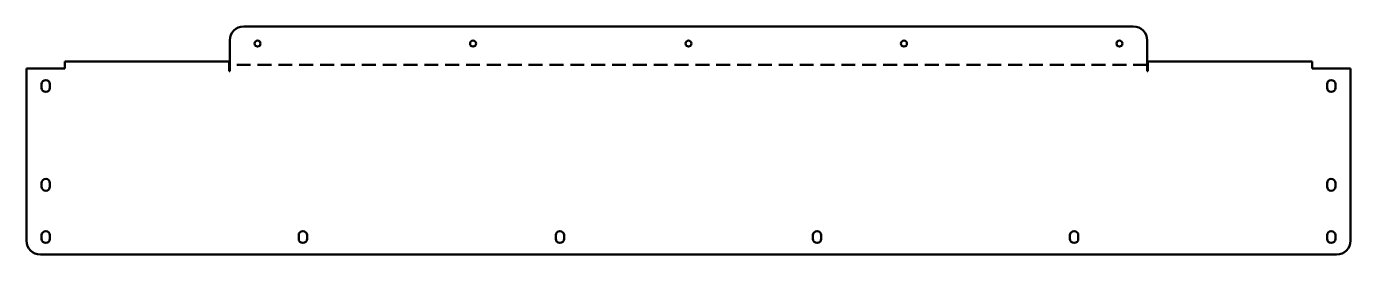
# Model space of a CAD drawing. Header units: inches. Extents: x -7.3 to 40.3, y -7 to 1.2.
import ezdxf

# ---------------------------------------------------------------- set-up
doc = ezdxf.new("R2010")
doc.units = ezdxf.units.IN
doc.header["$MEASUREMENT"] = 0
doc.linetypes.add('DASHED', pattern=[0.75, 0.5, -0.25])
doc.layers.add('IV_BEND_DOWN', color=131, linetype='DASHED', lineweight=50, true_color=0x80ffff)
doc.layers.add('IV_INTERIOR_PROFILES', color=7, linetype='Continuous', lineweight=50)
doc.layers.add('IV_OUTER_PROFILE', color=7, linetype='Continuous', lineweight=50)

msp = doc.modelspace()

# ---------------------------------------------------------------- linework, layer by layer
at = {"layer": 'IV_BEND_DOWN'}
msp.add_line((33, -0.153), (0, -0.153), dxfattribs=at)
at = {"layer": 'IV_INTERIOR_PROFILES'}
for p, q in [((-6.77, -0.973), (-6.77, -0.848)), ((-6.47, -0.848), (-6.47, -0.973)), ((39.47, -0.973), (39.47, -0.848)), ((39.77, -0.848), (39.77, -0.973)), ((-6.77, -4.526), (-6.77, -4.401)), ((-6.47, -4.401), (-6.47, -4.526)), ((39.47, -4.526), (39.47, -4.401)), ((39.77, -4.401), (39.77, -4.526)), ((-6.77, -6.406), (-6.77, -6.281)), ((-6.47, -6.281), (-6.47, -6.406)), ((2.478, -6.406), (2.478, -6.281)), ((2.778, -6.281), (2.778, -6.406)), ((11.726, -6.406), (11.726, -6.281)), ((12.026, -6.281), (12.026, -6.406)), ((20.974, -6.406), (20.974, -6.281)), ((21.274, -6.281), (21.274, -6.406)), ((30.222, -6.406), (30.222, -6.281)), ((30.522, -6.281), (30.522, -6.406)), ((39.47, -6.406), (39.47, -6.281)), ((39.77, -6.281), (39.77, -6.406))]:
    msp.add_line(p, q, dxfattribs=at)
for centre in [(1, 0.615), (8.75, 0.615), (16.5, 0.615), (24.25, 0.615), (32, 0.615)]:
    msp.add_circle(centre, 0.107, dxfattribs=at)
for centre, start, end in [((-6.62, -0.848), 0, 180), ((39.62, -0.848), 0, 180), ((-6.62, -0.973), 180, 0), ((39.62, -0.973), 180, 0), ((-6.62, -4.401), 0, 180), ((39.62, -4.401), 0, 180), ((-6.62, -4.526), 180, 0), ((39.62, -4.526), 180, 0), ((-6.62, -6.281), 0, 180), ((2.628, -6.281), 0, 180), ((11.876, -6.281), 0, 180), ((21.124, -6.281), 0, 180), ((30.372, -6.281), 0, 180), ((39.62, -6.281), 0, 180), ((-6.62, -6.406), 180, 0), ((2.628, -6.406), 180, 0), ((11.876, -6.406), 180, 0), ((21.124, -6.406), 180, 0), ((30.372, -6.406), 180, 0), ((39.62, -6.406), 180, 0)]:
    msp.add_arc(centre, 0.15, start, end, dxfattribs=at)
at = {"layer": 'IV_OUTER_PROFILE'}
for p, q in [((32.5, 1.23), (0.5, 1.23)), ((0, 0.73), (0, -0.373)), ((33, -0.373), (33, 0.73)), ((-5.938, -0.285), (-7.313, -0.285)), ((-7.313, -6.473), (-7.313, -0.285)), ((-5.938, -0.035), (-5.938, -0.285)), ((-5.938, -0.035), (-0.02, -0.035)), ((-0.02, -0.373), (-0.02, -0.035)), ((0, -0.373), (-0.02, -0.373)), ((33.02, -0.373), (33, -0.373)), ((33.02, -0.035), (38.937, -0.035)), ((33.02, -0.035), (33.02, -0.373)), ((38.937, -0.285), (38.937, -0.035)), ((40.312, -0.285), (38.937, -0.285)), ((40.312, -0.285), (40.312, -6.473)), ((39.812, -6.973), (-6.813, -6.973))]:
    msp.add_line(p, q, dxfattribs=at)
for centre, start, end in [((0.5, 0.73), 90, 180), ((32.5, 0.73), 0, 90), ((-6.813, -6.473), 180, 270), ((39.812, -6.473), 270, 360)]:
    msp.add_arc(centre, 0.5, start, end, dxfattribs=at)

doc.saveas('drawing.dxf')
